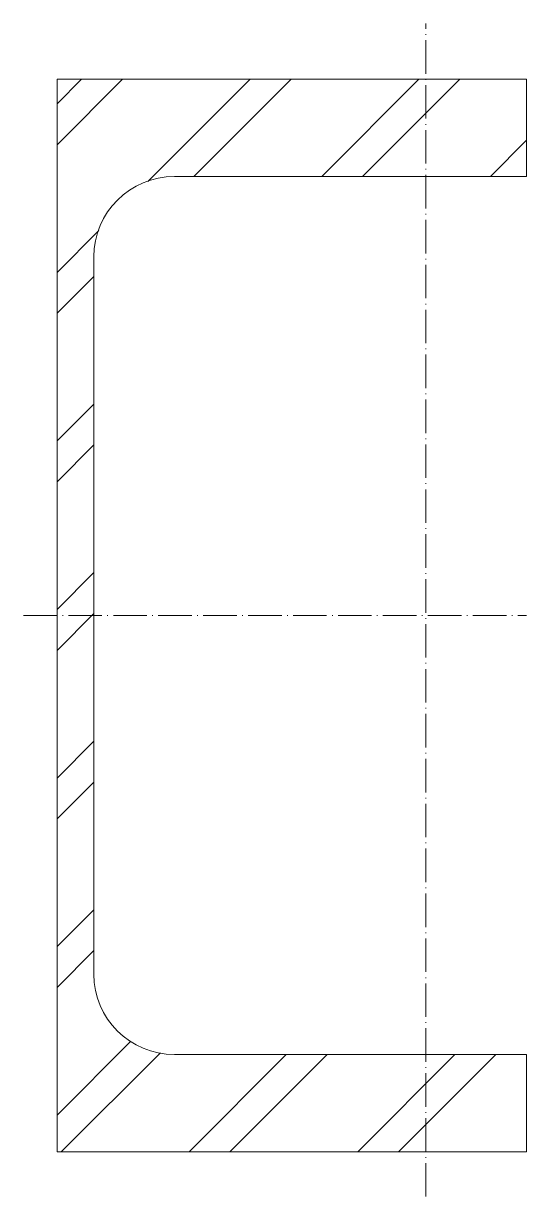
# Model space of a CAD drawing. Header units: metres. Extents: x -5 to 70, y -87 to 88.
import ezdxf

# ---------------------------------------------------------------- set-up
doc = ezdxf.new("R2010")
doc.units = ezdxf.units.M
doc.linetypes.add('MV_hartlijn_staal', pattern=[6.6, 5, -0.8, 0, -0.8])
doc.layers.add('A-DETL-GENF', color=92, linetype='Continuous', lineweight=18)

# ---------------------------------------------------------------- blocks, each defined once
blk = doc.blocks.new('28 Staalprofielen- UPE-2d - UPE160-4450834-00_0 Basismaterialen')
at = {"layer": 'A-DETL-GENF', "lineweight": 13}
h = blk.add_hatch(dxfattribs=at)
h.set_pattern_fill('FP_291', color=256, style=0, pattern_type=2)
h.set_pattern_definition([(225, (-2715.222, -2519.265), (12.57236, -12.57236), []), (225, (-2715.222, -2538.315), (12.57236, -12.57236), [])])
h.paths.add_polyline_path([(70, 80), (0, 80), (0, -80), (70, -80), (70, -65.5), (17.5, -65.5), (14.39, -65.09), (11.5, -63.89), (9.01, -61.99), (7.11, -59.5), (5.91, -56.61), (5.5, -53.5), (5.5, 53.5), (5.91, 56.61), (7.11, 59.5), (9.01, 61.99), (11.5, 63.89), (14.39, 65.09), (17.5, 65.5), (70, 65.5)])
at = {"layer": 'A-DETL-GENF', "linetype": 'MV_hartlijn_staal', "lineweight": 13}
for p, q in [((55, -86.68), (55, 88.32)), ((-5, 0), (70, 0))]:
    blk.add_line(p, q, dxfattribs=at)
at = {"layer": 'A-DETL-GENF'}
for p, q in [((70, 80), (0, 80)), ((0, 80), (0, -80)), ((0, -80), (0, 80)), ((0, 80), (70, 80)), ((70, 65.5), (70, 80)), ((70, 80), (70, 65.5)), ((17.5, 65.5), (70, 65.5)), ((70, 65.5), (17.5, 65.5)), ((5.5, -53.5), (5.5, 53.5)), ((5.5, 53.5), (5.5, -53.5)), ((70, -65.5), (17.5, -65.5)), ((17.5, -65.5), (70, -65.5)), ((70, -80), (70, -65.5)), ((70, -65.5), (70, -80)), ((0, -80), (70, -80)), ((70, -80), (0, -80))]:
    blk.add_line(p, q, dxfattribs=at)
for centre, start, end in [((17.5, 53.5), 90, 180), ((17.5, 53.5), 90, 180), ((17.5, -53.5), 180, 270), ((17.5, -53.5), 180, 270)]:
    blk.add_arc(centre, 12, start, end, dxfattribs=at)

msp = doc.modelspace()

# ---------------------------------------------------------------- block references
msp.add_blockref('28 Staalprofielen- UPE-2d - UPE160-4450834-00_0 Basismaterialen', (0, 0))

doc.saveas('drawing.dxf')
